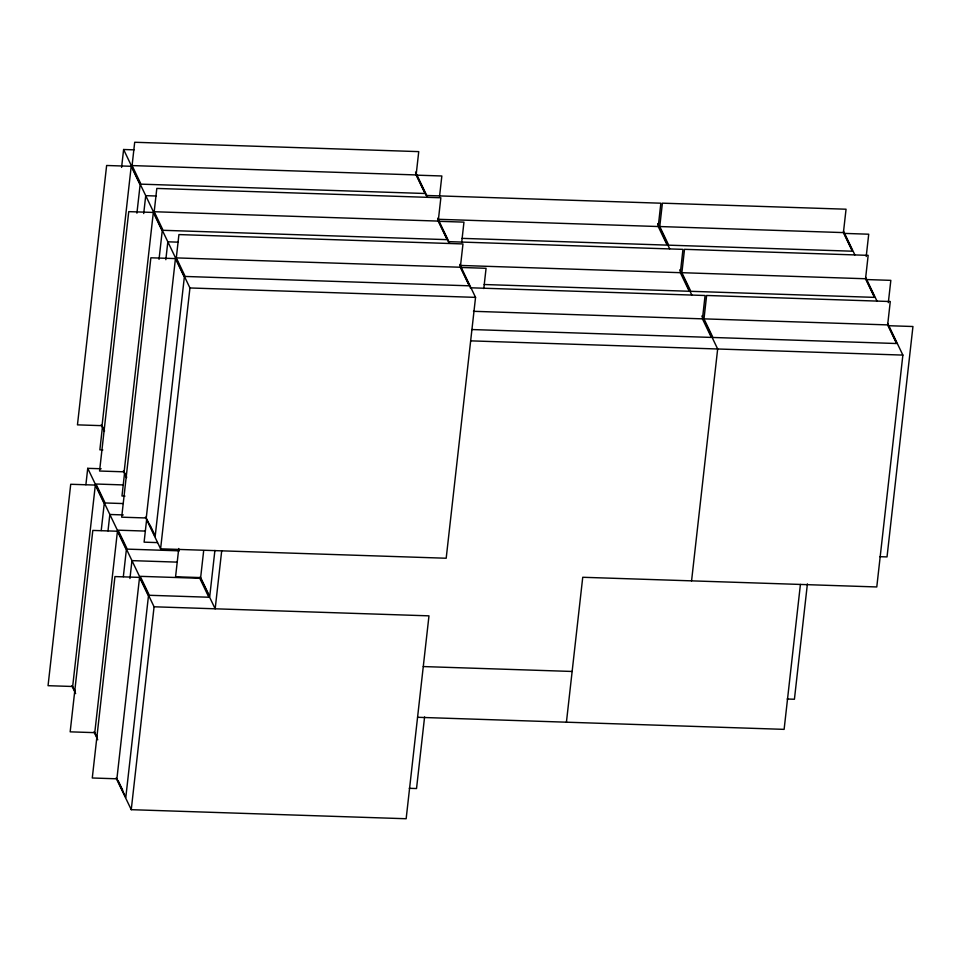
<?xml version="1.0" encoding="UTF-8"?>
<svg xmlns="http://www.w3.org/2000/svg" width="961" height="961" viewBox="0 0 961 961"><rect width="100%" height="100%" fill="white"/><g stroke="black" fill="none" stroke-linecap="round" stroke-linejoin="round"><path stroke-width="1.44" d="M85.889 484.74L87.739 468.331L101.145 468.764M121.591 167.394L123.609 149.508L134.072 149.844M72.664 686.49L95.331 485.077L70.718 484.272L48.05 685.686L72.664 686.49L75.21 691.812M102.034 425.675L131.213 166.289L106.635 165.484L77.457 424.858L102.034 425.675L104.569 430.972M102.371 427.549L99.86 449.844L102.839 449.952M132.077 165.58L134.696 142.264L418.744 151.622L416.125 174.938L425.014 193.497L140.967 184.152L132.077 165.58L416.125 174.938M101.217 530.532L104.232 503.684L95.331 485.077M136.918 213.174L140.114 184.86L131.213 166.289M108.004 530.892L109.842 514.483L123.26 514.928M143.706 213.546L145.724 195.66L156.187 196.008M94.779 732.654L117.446 531.241L92.821 530.424L70.165 731.838L94.779 732.654L97.325 737.964M124.137 471.827L153.328 212.441L128.75 211.636L99.572 471.022L124.137 471.827L126.684 477.136M124.486 473.701L121.975 496.008L124.954 496.104M154.192 211.732L156.811 188.428L440.859 197.774L438.24 221.09L447.129 239.649L163.082 230.304L154.192 211.732L438.24 221.09M123.332 576.684L126.347 549.836L117.446 531.241M159.033 259.338L162.217 231.012L153.328 212.441M129.951 578.534L131.957 560.635L176.788 562.113M165.821 259.698L167.839 241.812L178.302 242.16M116.894 778.806L139.549 577.393L114.936 576.576L92.28 777.99L116.894 778.806L125.807 797.402L148.462 595.988L139.549 577.393M146.252 517.979L175.443 258.593L150.865 257.788L121.687 517.174L146.252 517.979L155.153 536.55L184.332 277.164L175.443 258.593M146.601 519.853L144.09 542.16L157.484 542.605M176.295 257.896L178.926 234.58L462.974 243.938L460.343 267.242L469.244 285.813L185.197 276.456L176.295 257.896L460.343 267.242M154.072 606.787L428.978 615.845L406.155 818.736L131.249 809.679L154.072 606.787L87.739 468.331M459.754 264.407L475.551 297.369L446.192 558.233L160.595 548.827L189.942 287.964L123.609 149.508M178.746 548.515L175.575 576.756L200.645 577.585L209.726 596.529L214.904 550.437M200.645 577.585L203.66 550.821M221.691 550.833L215.168 608.806L200.008 577.153M439.561 196.26L441.844 175.983L416.557 175.154L425.711 194.266M461.676 242.424L463.959 222.135L438.66 221.306L447.826 240.418M424.594 716.918L416.533 788.537L409.242 788.296M483.791 288.576L486.074 268.299L460.775 267.458L469.929 286.57M566.425 722.192L582.738 577.273L876.78 586.955L902.872 355.089L887.712 323.437M462.085 238.364L667.138 245.115L658.237 226.532L660.856 203.203L425.879 195.455M659.763 226.544L662.393 203.167L846.052 209.21L843.422 232.598L852.335 251.205L668.688 245.163L659.763 226.544L843.422 232.598M484.2 284.516L689.253 291.267L680.352 272.684L682.971 249.355L447.994 241.619M681.878 272.696L684.508 249.319L868.167 255.362L865.537 278.75L874.45 297.369L690.803 291.315L681.878 272.696L865.537 278.75M471.887 329.539L711.356 337.419L702.455 318.848L705.086 295.507L470.097 287.771M703.993 318.86L706.623 295.471L890.282 301.526L887.652 324.902L896.565 343.521L712.918 337.467L703.993 318.86L887.652 324.902M691.572 580.852L717.663 348.987L701.866 316.013M800.417 584.444L784.116 729.363L417.567 717.29M807.396 583.892L794.423 699.248L787.155 699.007M866.209 256.503L868.72 234.208L844.13 233.391L852.395 250.641M888.324 302.655L890.835 280.36L866.245 279.543L874.51 296.805M438.216 219.288L658.237 226.532M460.331 265.44L680.352 272.684M189.942 287.964L475.551 297.369M473.461 311.304L702.455 318.848M470.65 340.855L902.872 355.089M122.816 484.909L96.016 484.02L105.097 502.963L122.96 503.552M144.931 531.061L118.131 530.184L127.212 549.127L179.311 550.833M879.795 556.671L887.027 556.912L912.95 326.512L888.36 325.707L896.625 342.957M423.272 666.562L572.143 671.463M843.482 231.133L854.858 254.869M865.597 277.285L876.961 301.021M657.648 223.709L669.649 248.767M679.751 269.861L691.764 294.919M415.524 172.103L427.525 197.149M437.639 218.255L449.64 243.313M150.012 525.126L155.201 535.962M101.205 424.87L104.365 431.453M123.32 471.022L126.48 477.617M145.435 517.174L160.595 548.827M74.009 688.617L75.282 691.271M96.124 734.769L97.397 737.423M118.239 780.921L122.684 790.206M71.859 685.722L75.643 693.626M93.974 731.874L97.758 739.79M116.089 778.026L131.249 809.679M199.78 578.294L140.246 576.336L149.327 595.279L208.861 597.237L199.78 578.294"/></g></svg>
